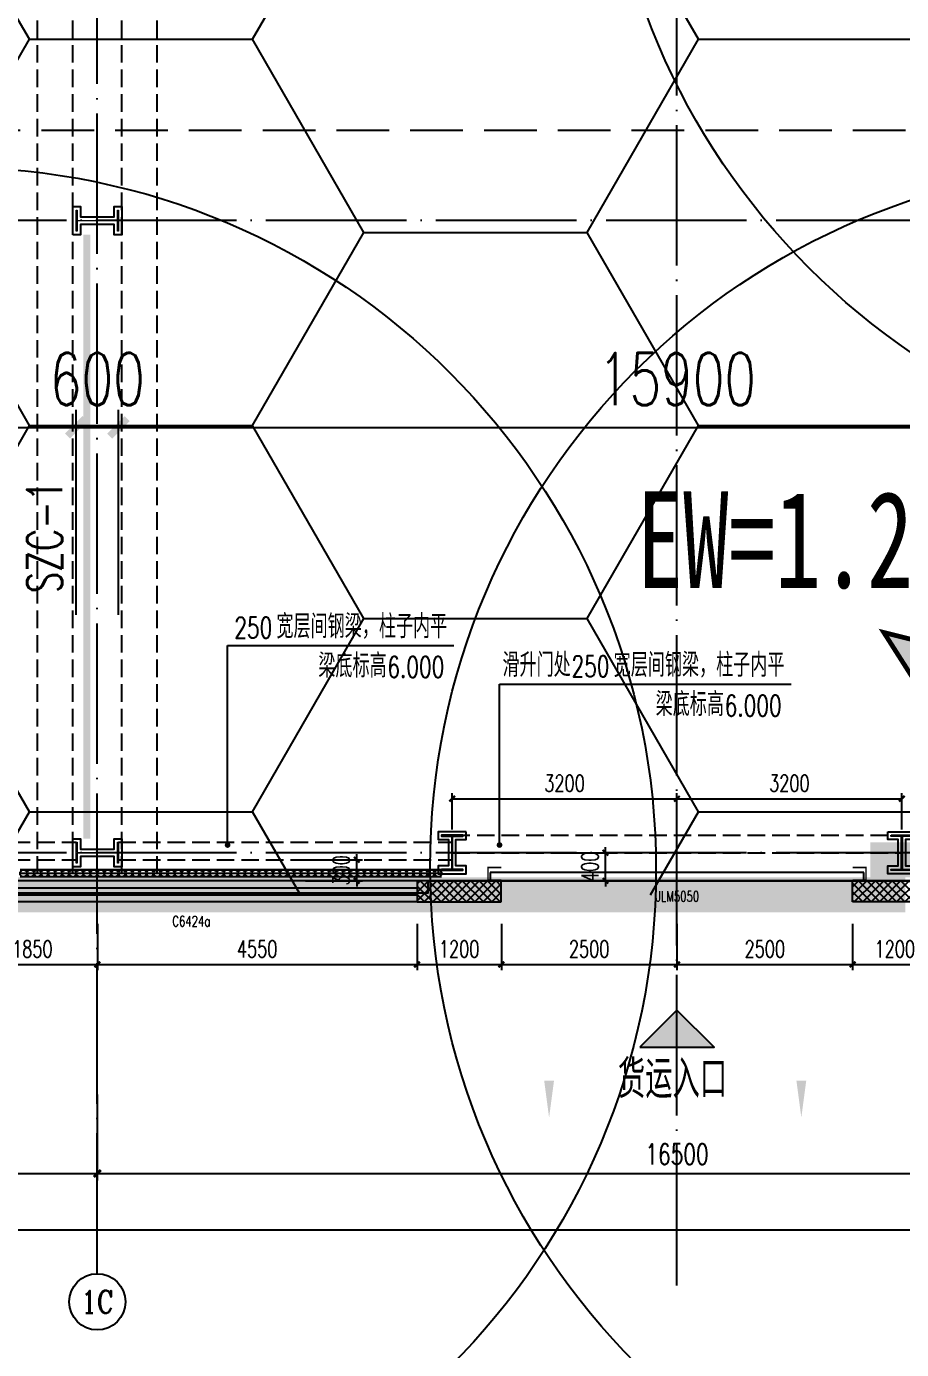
# Model space of a CAD drawing. Extents: x -821772 to -21949, y 506164 to 1049594.
# Drawn here: x -161963 to -149508, y 734747 to 753585 of the extents above; entities that cross this region are included whole.
import ezdxf
from ezdxf.enums import TextEntityAlignment as Align
from ezdxf.xclip import XClip

# ---------------------------------------------------------------- set-up
doc = ezdxf.new("R2010")
doc.units = 0
doc.header["$LTSCALE"] = 1000
doc.header["$MEASUREMENT"] = 0
doc.header["$XCLIPFRAME"] = 2
for name, pattern in [('10平面20250807_t3$0$10平面$0$DASH', [0.35, 0.25, -0.1]), ('10平面20250807_t3$0$CENTER', [2, 1.25, -0.25, 0.25, -0.25]), ('10平面20250807_t3$0$DASH', [0.35, 0.25, -0.1]), ('10平面20250807_t3$0$DOTE', [2.42, 2, -0.2, 0.02, -0.2]), ('DASH', [0.35, 0.25, -0.1])]:
    doc.linetypes.add(name, pattern=pattern)
doc.layers.get('Defpoints').update_dxf_attribs({"color": 210})
for name, color, linetype, lineweight in [('1-防火分区线', 201, 'DASH', 50), ('10平面20250807_t3$0$S-col', 8, 'Continuous', 0), ('10平面20250807_t3$0$THIN', 8, 'Continuous', 0), ('10平面20250807_t3$0$柱间支撑', 8, '10平面20250807_t3$0$CENTER', 0)]:
    doc.layers.add(name, color=color, linetype=linetype, lineweight=lineweight)
for name, color, linetype in [('10平面20250807_t3$0$10平面$0$WINDOW', 8, 'Continuous'), ('10平面20250807_t3$0$10平面$0$WINDOW_TEXT', 8, 'Continuous'), ('10平面20250807_t3$0$A-AXIS-D', 8, 'Continuous'), ('10平面20250807_t3$0$A-AXIS-DOTE', 8, '10平面20250807_t3$0$DOTE'), ('10平面20250807_t3$0$A-AXIS-DP', 8, 'Continuous'), ('10平面20250807_t3$0$A-AXIS-SYMB', 8, 'Continuous'), ('10平面20250807_t3$0$A-HATCH-2', 8, 'Continuous'), ('10平面20250807_t3$0$A-HRAIL', 8, 'Continuous'), ('10平面20250807_t3$0$A-LIN-V', 8, 'Continuous'), ('10平面20250807_t3$0$A-SFCE', 8, 'Continuous'), ('10平面20250807_t3$0$A-TEXT', 8, 'Continuous'), ('10平面20250807_t3$0$A-WINDOW', 8, 'Continuous'), ('10平面20250807_t3$0$AS-WALL', 8, 'Continuous'), ('10平面20250807_t3$0$AS-结构边线层', 8, 'Continuous'), ('10平面20250807_t3$0$DIM_SYMB', 8, 'Continuous'), ('10平面20250807_t3$0$FH-line', 8, 'Continuous'), ('10平面20250807_t3$0$FH-tri', 8, 'Continuous'), ('10平面20250807_t3$0$PUB_HATCH', 8, 'Continuous'), ('10平面20250807_t3$0$PUB_TEXT', 8, 'Continuous'), ('10平面20250807_t3$0$SB_ZF消火栓', 10, 'Continuous'), ('10平面20250807_t3$0$建-窗', 8, 'Continuous'), ('10平面20250807_t3$0$建-门窗编号', 8, 'Continuous'), ('PUB_HATCH', 8, 'Continuous'), ('SPACE', 7, 'Continuous'), ('指示', 1, 'Continuous')]:
    doc.layers.add(name, color=color, linetype=linetype)
doc.styles.add('10平面20250807_t3$0$10平面$0$_TCH_WINDOW', font='SIMPLEX', dxfattribs={"height": 3.5, "bigfont": 'GBCBIG'})
doc.styles.add('10平面20250807_t3$0$_TCH_AXIS', font='COMPLEX', dxfattribs={"bigfont": 'GBCBIG'})
doc.styles.add('10平面20250807_t3$0$_TCH_DIM', font='SIMPLEX', dxfattribs={"bigfont": 'GBCBIG'})
doc.styles.add('10平面20250807_t3$0$_TCH_DIM_T3', font='SIMPLEX', dxfattribs={"width": 0.705882, "bigfont": 'GBCBIG'})
doc.styles.add('10平面20250807_t3$0$A-STANDARD', font='SIMPLEX', dxfattribs={"bigfont": 'GBCBIG'})
doc.styles.add('10平面20250807_t3$0$A-WIN-LABEL', font='SIMPLEX', dxfattribs={"bigfont": 'GBCBIG'})
doc.styles.add('10平面20250807_t3$0$TSSD_Rein', font='tj-romans1.shx', dxfattribs={"width": 0.7, "bigfont": 'tj-hztxt.shx'})
doc.styles.add('黑体', font='simhei.ttf', dxfattribs={"width": 0.7})
doc.dimstyles.new('10平面20250807_t3$0$_TCH_ARCH&&100', dxfattribs={"dimtxt": 297.5, "dimasz": 100, "dimexe": 100, "dimexo": 100, "dimgap": 126.25, "dimtad": 1, "dimdec": 0, "dimzin": 0, "dimdsep": 46, "dimtxsty": '10平面20250807_t3$0$_TCH_DIM_T3', "dimblk": '10平面20250807_t3$0$_ArchTick', "dimcen": 0.09, "dimclrt": 7, "dimazin": 2, "dimtfac": 1, "dimtdec": 0, "dimtix": 1, "dimtmove": 2, "dimatfit": 3, "dimfxl": 0, "dimtolj": 1, "dimtzin": 0, "dimarcsym": 0})
doc.dimstyles.new('10平面20250807_t3$0$_TCH_ARCH&&250', dxfattribs={"dimtxt": 743.75, "dimasz": 250, "dimexe": 250, "dimexo": 250, "dimgap": 315.625, "dimtad": 1, "dimdec": 0, "dimzin": 0, "dimdsep": 46, "dimtxsty": '10平面20250807_t3$0$_TCH_DIM_T3', "dimblk": '10平面20250807_t3$0$_ArchTick', "dimcen": 0.09, "dimclrt": 7, "dimazin": 2, "dimtfac": 1, "dimtdec": 0, "dimtix": 1, "dimtmove": 2, "dimatfit": 3, "dimfxl": 0, "dimtolj": 1, "dimtzin": 0, "dimarcsym": 0})
doc.dimstyles.new('10平面20250807_t3$0$_TCH_ARCH&&80', dxfattribs={"dimtxt": 238, "dimasz": 80, "dimexe": 80, "dimexo": 80, "dimgap": 101, "dimtad": 1, "dimdec": 0, "dimzin": 0, "dimdsep": 46, "dimtxsty": '10平面20250807_t3$0$_TCH_DIM_T3', "dimblk": '10平面20250807_t3$0$_ArchTick', "dimcen": 0.09, "dimclrt": 7, "dimazin": 2, "dimtfac": 1, "dimtdec": 0, "dimtix": 1, "dimtmove": 2, "dimatfit": 3, "dimfxl": 0, "dimtolj": 1, "dimtzin": 0, "dimarcsym": 0})
pattern_1 = [(45, (60, 0), (-60.000061, 60.000061), []), (135, (60, 0), (-60.000061, -60.000061), [])]

# ---------------------------------------------------------------- blocks, each defined once
blk = doc.blocks.new('指示')
at = {"layer": '指示'}
blk.add_hatch(color=8, dxfattribs=at).paths.add_polyline_path([(-248568, -61667), (-245540, -56919), (-242513, -61667), (-245540, -60909)])
at = {"layer": '指示', "color": 240, "const_width": 200}
blk.add_lwpolyline([(-248568, -61667), (-245540, -56919), (-242513, -61667), (-245540, -60909)], close=True, dxfattribs=at)
blk = doc.blocks.new('10平面20250807_t3$0$_ArchTick')
at = {"color": 0, "linetype": 'ByBlock', "const_width": 0.4}
blk.add_lwpolyline([(-0.5, -0.5), (0.5, 0.5)], dxfattribs=at)
blk = doc.blocks.new('*D10018')
at = {"layer": '10平面20250807_t3$0$A-AXIS-D', "color": 0, "lineweight": -2}
for p, q in [((43282, -66440), (43282, -67667)), ((59782, -66440), (59782, -67667)), ((43282, -67567), (59782, -67567))]:
    blk.add_line(p, q, dxfattribs=at)
at = {"layer": 'Defpoints', "color": 0}
for p in [(43282, -66340), (59782, -66340), (59782, -67567)]:
    blk.add_point(p, dxfattribs=at)
at = {"layer": '10平面20250807_t3$0$A-AXIS-D', "color": 0, "lineweight": -2, "xscale": 100, "yscale": 100, "zscale": 100, "rotation": 180}
blk.add_blockref('10平面20250807_t3$0$_ArchTick', (43282, -67567), dxfattribs=at)
at = {"layer": '10平面20250807_t3$0$A-AXIS-D', "color": 0, "lineweight": -2, "xscale": 100, "yscale": 100, "zscale": 100}
blk.add_blockref('10平面20250807_t3$0$_ArchTick', (59782, -67567), dxfattribs=at)
at = {"layer": '10平面20250807_t3$0$A-AXIS-D', "color": 7, "insert": (51532, -67292), "char_height": 297.5, "attachment_point": 5, "style": '10平面20250807_t3$0$_TCH_DIM_T3'}
blk.add_mtext('\\A1;16500', dxfattribs=at)
blk = doc.blocks.new('*D10019')
at = {"layer": '10平面20250807_t3$0$A-AXIS-D', "color": 0, "lineweight": -2}
for p, q in [((59782, -66440), (59782, -67667)), ((76282, -66440), (76282, -67667)), ((59782, -67567), (76282, -67567))]:
    blk.add_line(p, q, dxfattribs=at)
at = {"layer": 'Defpoints', "color": 0}
for p in [(59782, -66340), (76282, -66340), (76282, -67567)]:
    blk.add_point(p, dxfattribs=at)
at = {"layer": '10平面20250807_t3$0$A-AXIS-D', "color": 0, "lineweight": -2, "xscale": 100, "yscale": 100, "zscale": 100, "rotation": 180}
blk.add_blockref('10平面20250807_t3$0$_ArchTick', (59782, -67567), dxfattribs=at)
at = {"layer": '10平面20250807_t3$0$A-AXIS-D', "color": 0, "lineweight": -2, "xscale": 100, "yscale": 100, "zscale": 100}
blk.add_blockref('10平面20250807_t3$0$_ArchTick', (76282, -67567), dxfattribs=at)
at = {"layer": '10平面20250807_t3$0$A-AXIS-D', "color": 7, "insert": (68032, -67292), "char_height": 297.5, "attachment_point": 5, "style": '10平面20250807_t3$0$_TCH_DIM_T3'}
blk.add_mtext('\\A1;16500', dxfattribs=at)
blk = doc.blocks.new('*D10024')
at = {"layer": '10平面20250807_t3$0$A-AXIS-D', "color": 0, "lineweight": -2}
for p, q in [((-33818, -66540), (-33818, -68467)), ((92682, -66540), (92682, -68467)), ((-33818, -68367), (92682, -68367))]:
    blk.add_line(p, q, dxfattribs=at)
at = {"layer": 'Defpoints', "color": 0}
for p in [(-33818, -66440), (92682, -66440), (92682, -68367)]:
    blk.add_point(p, dxfattribs=at)
at = {"layer": '10平面20250807_t3$0$A-AXIS-D', "color": 0, "lineweight": -2, "xscale": 100, "yscale": 100, "zscale": 100, "rotation": 180}
blk.add_blockref('10平面20250807_t3$0$_ArchTick', (-33818, -68367), dxfattribs=at)
at = {"layer": '10平面20250807_t3$0$A-AXIS-D', "color": 0, "lineweight": -2, "xscale": 100, "yscale": 100, "zscale": 100}
blk.add_blockref('10平面20250807_t3$0$_ArchTick', (92682, -68367), dxfattribs=at)
at = {"layer": '10平面20250807_t3$0$A-AXIS-D', "color": 7, "insert": (29432, -68092), "char_height": 297.5, "attachment_point": 5, "style": '10平面20250807_t3$0$_TCH_DIM_T3'}
blk.add_mtext('\\A1;126500', dxfattribs=at)
blk = doc.blocks.new('*D10141')
at = {"layer": '10平面20250807_t3$0$A-AXIS-DP', "color": 0, "lineweight": -2}
for p, q in [((68032, -62670), (68032, -62150)), ((71232, -62670), (71232, -62150)), ((68032, -62230), (71232, -62230))]:
    blk.add_line(p, q, dxfattribs=at)
at = {"layer": 'Defpoints', "color": 0}
for p in [(71232, -62230), (68032, -62750), (71232, -62750)]:
    blk.add_point(p, dxfattribs=at)
at = {"layer": '10平面20250807_t3$0$A-AXIS-DP', "color": 0, "lineweight": -2, "xscale": 80, "yscale": 80, "zscale": 80, "rotation": 180}
blk.add_blockref('10平面20250807_t3$0$_ArchTick', (68032, -62230), dxfattribs=at)
at = {"layer": '10平面20250807_t3$0$A-AXIS-DP', "color": 0, "lineweight": -2, "xscale": 80, "yscale": 80, "zscale": 80}
blk.add_blockref('10平面20250807_t3$0$_ArchTick', (71232, -62230), dxfattribs=at)
at = {"layer": '10平面20250807_t3$0$A-AXIS-DP', "color": 7, "insert": (69632, -62010), "char_height": 238, "attachment_point": 5, "style": '10平面20250807_t3$0$_TCH_DIM_T3'}
blk.add_mtext('\\A1;3200', dxfattribs=at)
blk = doc.blocks.new('*D10142')
at = {"layer": '10平面20250807_t3$0$A-AXIS-DP', "color": 0, "lineweight": -2}
for p, q in [((64832, -62670), (64832, -62150)), ((68032, -62670), (68032, -62150)), ((64832, -62230), (68032, -62230))]:
    blk.add_line(p, q, dxfattribs=at)
at = {"layer": 'Defpoints', "color": 0}
for p in [(68032, -62230), (64832, -62750), (68032, -62750)]:
    blk.add_point(p, dxfattribs=at)
at = {"layer": '10平面20250807_t3$0$A-AXIS-DP', "color": 0, "lineweight": -2, "xscale": 80, "yscale": 80, "zscale": 80, "rotation": 180}
blk.add_blockref('10平面20250807_t3$0$_ArchTick', (64832, -62230), dxfattribs=at)
at = {"layer": '10平面20250807_t3$0$A-AXIS-DP', "color": 0, "lineweight": -2, "xscale": 80, "yscale": 80, "zscale": 80}
blk.add_blockref('10平面20250807_t3$0$_ArchTick', (68032, -62230), dxfattribs=at)
at = {"layer": '10平面20250807_t3$0$A-AXIS-DP', "color": 7, "insert": (66432, -62010), "char_height": 238, "attachment_point": 5, "style": '10平面20250807_t3$0$_TCH_DIM_T3'}
blk.add_mtext('\\A1;3200', dxfattribs=at)
blk = doc.blocks.new('10平面20250807_t3$0$JYC-1')
at = {"layer": '10平面20250807_t3$0$FH-tri'}
h = blk.add_hatch(color=2, dxfattribs=at)
h.dxf.hatch_style = 1
h.paths.add_polyline_path([(-228811, 224379), (-227561, 225629), (-228811, 225629)])
at = {"layer": '10平面20250807_t3$0$FH-tri', "color": 2}
blk.add_lwpolyline([(-228811, 224379), (-227561, 225629), (-227561, 225629), (-228811, 225629)], close=True, dxfattribs=at)
at = {"layer": '10平面20250807_t3$0$A-TEXT', "style": '10平面20250807_t3$0$A-STANDARD'}
blk.add_text('货运入口', height=900.2, rotation=45, dxfattribs=at).set_placement((-228326, 223161))
blk = doc.blocks.new('10平面20250807_t3$0$10平面$0$$DorLib2D$00000126')
at = {"color": 0, "linetype": 'Continuous'}
for p, q in [((-0.532, 0.5), (-0.532, 0.9)), ((0.532, 0.9), (0.532, 0.5))]:
    blk.add_line(p, q, dxfattribs=at)
at = {"color": 0, "linetype": '10平面20250807_t3$0$10平面$0$DASH'}
for p, q in [((-0.532, 0.9), (0.532, 0.9)), ((-0.532, 0.5), (0.532, 0.5))]:
    blk.add_line(p, q, dxfattribs=at)
blk = doc.blocks.new('10平面20250807_t3$0$DOOR2DLIB$SYSLIB$00000123')
at = {"color": 0}
for p, q in [((0.475, -0.001), (0.475, 0.752)), ((0.475, 0.752), (0.5, 0.752)), ((0.5, -0.001), (0.5, 0.752)), ((-0.5, 0), (-0.5, 0.252)), ((-0.475, 0.252), (-0.5, 0.252)), ((-0.475, 0), (-0.475, 0.252)), ((-0.475, 0), (-0.5, 0)), ((0.475, -0.001), (0.5, -0.001))]:
    blk.add_line(p, q, dxfattribs=at)
for centre, radius, start, end in [((0.505, -0.002), 0.755, 92.2493, 179.7238), ((-0.501, 0.003), 0.251, 359.7899, 84.0974)]:
    blk.add_arc(centre, radius, start, end, dxfattribs=at)
blk = doc.blocks.new('10平面20250807_t3$0$G$C325EBD4F')
at = {"layer": '10平面20250807_t3$0$PUB_HATCH'}
h = blk.add_hatch(dxfattribs=at)
h.set_pattern_fill('多孔材料', color=256, scale=30, style=0)
h.set_pattern_definition(pattern_1)
h.paths.add_polyline_path([(3700, -50), (3700, 250), (3400, 250)])
h = blk.add_hatch(dxfattribs=at)
h.set_pattern_fill('多孔材料', color=256, scale=30, style=0)
h.set_pattern_definition(pattern_1)
h.paths.add_polyline_path([(3700, -50), (3400, 250), (3400, -300), (3700, -600)])
h = blk.add_hatch(dxfattribs=at)
h.set_pattern_fill('多孔材料', color=256, scale=30, style=0)
h.set_pattern_definition(pattern_1)
h.paths.add_polyline_path([(5500, 250), (5200, 250), (5200, -50)])
h = blk.add_hatch(dxfattribs=at)
h.set_pattern_fill('多孔材料', color=256, scale=30, style=0)
h.set_pattern_definition(pattern_1)
h.paths.add_polyline_path([(5500, 250), (5200, -50), (5200, -600), (5500, -300)])
h = blk.add_hatch(dxfattribs=at)
h.set_pattern_fill('多孔材料', color=256, scale=30, style=0)
h.set_pattern_definition(pattern_1)
h.paths.add_polyline_path([(3700, -600), (3400, -300), (2500, -300), (2500, -600)])
h = blk.add_hatch(dxfattribs=at)
h.set_pattern_fill('多孔材料', color=256, scale=30, style=0)
h.set_pattern_definition(pattern_1)
h.paths.add_polyline_path([(6400, -300), (5500, -300), (5200, -600), (6400, -600)])
at = {"layer": '10平面20250807_t3$0$10平面$0$WINDOW'}
blk.add_line((5200, -50), (3700, -50), dxfattribs=at)
at = {"layer": '10平面20250807_t3$0$AS-WALL'}
for p, q in [((3700, 250), (3400, 250)), ((3400, 250), (3400, -300)), ((3700, -50), (3700, 250)), ((5500, 250), (5200, 250)), ((5200, 250), (5200, -50)), ((5500, 250), (5500, -300)), ((3700, -50), (3700, -600)), ((5200, -50), (5200, -600)), ((3400, -300), (2500, -300)), ((2500, -600), (2500, -300)), ((6400, -300), (5500, -300)), ((6400, -600), (6400, -300)), ((3700, -600), (2500, -600)), ((6400, -600), (5200, -600))]:
    blk.add_line(p, q, dxfattribs=at)
at = {"layer": '10平面20250807_t3$0$10平面$0$WINDOW'}
ref = blk.add_blockref('10平面20250807_t3$0$DOOR2DLIB$SYSLIB$00000123', (4450, 100), dxfattribs=dict(at, xscale=-1500, yscale=1500, zscale=300, rotation=180.0000000000445))
ref.add_attrib('A', 'MLC1584', (4117, 313), dxfattribs={"layer": '10平面20250807_t3$0$10平面$0$WINDOW_TEXT', "ltscale": 500, "height": 148.8, "style": '10平面20250807_t3$0$10平面$0$_TCH_WINDOW', "width": 0.705882})
ref = blk.add_blockref('10平面20250807_t3$0$10平面$0$$DorLib2D$00000126', (0, -450), dxfattribs=dict(at, xscale=5000, yscale=-300, zscale=300, rotation=180.0000000000008))
ref.add_attrib('A', 'JLM5050', (-301, -594), dxfattribs={"layer": '10平面20250807_t3$0$10平面$0$WINDOW_TEXT', "ltscale": 500, "height": 148.8, "style": '10平面20250807_t3$0$10平面$0$_TCH_WINDOW', "width": 0.705882})
blk = doc.blocks.new('10平面20250807_t3$0$43243')
at = {"layer": '10平面20250807_t3$0$AS-结构边线层'}
blk.add_lwpolyline([(-162964, 741250), (-156244, 741250), (-156244, 741420), (-149304, 741420), (-149304, 741670), (-147204, 741670), (-147204, 741420), (-144054, 741420), (-144054, 832220)], dxfattribs=at)
blk = doc.blocks.new('10平面20250807_t3$0$_FZH')
at = {"layer": '10平面20250807_t3$0$A-HATCH-2'}
blk.add_lwpolyline([(-0.437, -0.25), (-0.437, 0.25), (-0.297, 0.25), (-0.297, 0.067), (0.298, 0.067), (0.298, 0.25), (0.438, 0.25), (0.438, -0.25), (0.298, -0.25), (0.298, -0.068), (-0.297, -0.068), (-0.297, -0.25)], close=True, dxfattribs=at)
at = {"layer": '10平面20250807_t3$0$S-col'}
blk.add_lwpolyline([(-0.375, -0.188), (-0.375, 0.187), (-0.36, 0.187), (-0.36, 0.005), (0.36, 0.005), (0.36, 0.187), (0.375, 0.187), (0.375, -0.188), (0.36, -0.188), (0.36, -0.005), (-0.36, -0.005), (-0.36, -0.188)], close=True, dxfattribs=at)
blk = doc.blocks.new('10平面20250807_t3$0$342343243')
at = {"layer": '10平面20250807_t3$0$A-AXIS-DP', "color": 5}
blk.add_lwpolyline([(-155704, 832070), (-155404, 832070), (-155404, 832058), (-155550, 832058), (-155550, 831582), (-155404, 831582), (-155404, 831570), (-155704, 831570), (-155704, 831582), (-155558, 831582), (-155558, 832058), (-155704, 832058), (-155704, 832070)], close=True, dxfattribs=at)
at = {"layer": '10平面20250807_t3$0$A-HATCH-2'}
blk.add_lwpolyline([(-155754, 832120), (-155354, 832120), (-155354, 832008), (-155500, 832008), (-155500, 831632), (-155354, 831632), (-155354, 831520), (-155754, 831520), (-155754, 831632), (-155608, 831632), (-155608, 832008), (-155754, 832008)], close=True, dxfattribs=at)
blk = doc.blocks.new('10平面20250807_t3$0$w4234324')
at = {"xscale": 800.0000000000005, "yscale": 800.0000000000005, "zscale": 800.0000000000005}
for p in [(-160954, 750820), (-160954, 741820), (-160954, 741820)]:
    blk.add_blockref('10平面20250807_t3$0$_FZH', p, dxfattribs=at)
at = {"layer": '10平面20250807_t3$0$A-AXIS-DP', "xscale": -1}
blk.add_blockref('10平面20250807_t3$0$342343243', (-311458, -90000), dxfattribs=at)
at = {"layer": '10平面20250807_t3$0$A-AXIS-DP'}
blk.add_blockref('10平面20250807_t3$0$342343243', (6050, -90000), dxfattribs=at)
blk = doc.blocks.new('*D10435')
at = {"layer": '10平面20250807_t3$0$A-WINDOW', "color": 0, "lineweight": -2}
for p, q in [((-160654, 745210), (-160654, 748127)), ((-144754, 745210), (-144754, 748127)), ((-160654, 747877), (-144754, 747877))]:
    blk.add_line(p, q, dxfattribs=at)
at = {"layer": 'Defpoints', "color": 0}
for p in [(-144754, 747877), (-160654, 744960), (-144754, 744960)]:
    blk.add_point(p, dxfattribs=at)
at = {"layer": '10平面20250807_t3$0$A-WINDOW', "color": 0, "lineweight": -2, "xscale": 250, "yscale": 250, "zscale": 250, "rotation": 180}
blk.add_blockref('10平面20250807_t3$0$_ArchTick', (-160654, 747877), dxfattribs=at)
at = {"layer": '10平面20250807_t3$0$A-WINDOW', "color": 0, "lineweight": -2, "xscale": 250, "yscale": 250, "zscale": 250}
blk.add_blockref('10平面20250807_t3$0$_ArchTick', (-144754, 747877), dxfattribs=at)
at = {"layer": '10平面20250807_t3$0$A-WINDOW', "color": 7, "insert": (-152704, 748564), "char_height": 743.8, "attachment_point": 5, "style": '10平面20250807_t3$0$_TCH_DIM_T3'}
blk.add_mtext('\\A1;15900', dxfattribs=at)
blk = doc.blocks.new('*D10436')
at = {"layer": '10平面20250807_t3$0$A-WINDOW', "color": 0, "lineweight": -2}
for p, q in [((-161254, 745210), (-161254, 748127)), ((-160654, 745210), (-160654, 748127)), ((-161254, 747877), (-161504, 747877)), ((-161254, 747877), (-160654, 747877)), ((-160654, 747877), (-160404, 747877))]:
    blk.add_line(p, q, dxfattribs=at)
at = {"layer": 'Defpoints', "color": 0}
for p in [(-160654, 747877), (-161254, 744960), (-160654, 744960)]:
    blk.add_point(p, dxfattribs=at)
at = {"layer": '10平面20250807_t3$0$A-WINDOW', "color": 0, "lineweight": -2, "xscale": 250, "yscale": 250, "zscale": 250}
blk.add_blockref('10平面20250807_t3$0$_ArchTick', (-161254, 747877), dxfattribs=at)
at = {"layer": '10平面20250807_t3$0$A-WINDOW', "color": 0, "lineweight": -2, "xscale": 250, "yscale": 250, "zscale": 250, "rotation": 180}
blk.add_blockref('10平面20250807_t3$0$_ArchTick', (-160654, 747877), dxfattribs=at)
at = {"layer": '10平面20250807_t3$0$A-WINDOW', "color": 7, "insert": (-160954, 748564), "char_height": 743.8, "attachment_point": 5, "style": '10平面20250807_t3$0$_TCH_DIM_T3'}
blk.add_mtext('\\A1;600', dxfattribs=at)
blk = doc.blocks.new('*D10437')
at = {"layer": '10平面20250807_t3$0$A-WINDOW', "color": 0, "lineweight": -2}
for p, q in [((-177154, 745210), (-177154, 748127)), ((-161254, 745210), (-161254, 748127)), ((-177154, 747877), (-161254, 747877))]:
    blk.add_line(p, q, dxfattribs=at)
at = {"layer": 'Defpoints', "color": 0}
for p in [(-161254, 747877), (-177154, 744960), (-161254, 744960)]:
    blk.add_point(p, dxfattribs=at)
at = {"layer": '10平面20250807_t3$0$A-WINDOW', "color": 0, "lineweight": -2, "xscale": 250, "yscale": 250, "zscale": 250, "rotation": 180}
blk.add_blockref('10平面20250807_t3$0$_ArchTick', (-177154, 747877), dxfattribs=at)
at = {"layer": '10平面20250807_t3$0$A-WINDOW', "color": 0, "lineweight": -2, "xscale": 250, "yscale": 250, "zscale": 250}
blk.add_blockref('10平面20250807_t3$0$_ArchTick', (-161254, 747877), dxfattribs=at)
at = {"layer": '10平面20250807_t3$0$A-WINDOW', "color": 7, "insert": (-169204, 748564), "char_height": 743.8, "attachment_point": 5, "style": '10平面20250807_t3$0$_TCH_DIM_T3'}
blk.add_mtext('\\A1;15900', dxfattribs=at)
blk = doc.blocks.new('*D10450')
at = {"layer": '10平面20250807_t3$0$A-AXIS-DP', "color": 0, "lineweight": -2}
for p, q in [((-153722, 741820), (-153722, 741900)), ((-154450, 741820), (-153642, 741820)), ((-153722, 741420), (-153722, 741820)), ((-154450, 741420), (-153642, 741420)), ((-153722, 741420), (-153722, 741340))]:
    blk.add_line(p, q, dxfattribs=at)
at = {"layer": 'Defpoints', "color": 0}
for p in [(-154530, 741820), (-153722, 741820), (-154530, 741420)]:
    blk.add_point(p, dxfattribs=at)
at = {"layer": '10平面20250807_t3$0$A-AXIS-DP', "color": 0, "lineweight": -2, "xscale": 80, "yscale": 80, "zscale": 80}
for p, rotation in [((-153722, 741820), 270), ((-153722, 741420), 90)]:
    blk.add_blockref('10平面20250807_t3$0$_ArchTick', p, dxfattribs=dict(at, rotation=rotation))
at = {"layer": '10平面20250807_t3$0$A-AXIS-DP', "color": 7, "insert": (-153942, 741620), "char_height": 238, "attachment_point": 5, "rotation": 90, "style": '10平面20250807_t3$0$_TCH_DIM_T3'}
blk.add_mtext('\\A1;400', dxfattribs=at)
blk = doc.blocks.new('*D10455')
at = {"layer": '10平面20250807_t3$0$A-AXIS-DP', "color": 0, "lineweight": -2}
for p, q in [((-157990, 741720), (-157182, 741720)), ((-157262, 741720), (-157262, 741800)), ((-157262, 741420), (-157262, 741720)), ((-157990, 741420), (-157182, 741420)), ((-157262, 741420), (-157262, 741340))]:
    blk.add_line(p, q, dxfattribs=at)
at = {"layer": 'Defpoints', "color": 0}
for p in [(-158070, 741720), (-157262, 741720), (-158070, 741420)]:
    blk.add_point(p, dxfattribs=at)
at = {"layer": '10平面20250807_t3$0$A-AXIS-DP', "color": 0, "lineweight": -2, "xscale": 80, "yscale": 80, "zscale": 80}
for p, rotation in [((-157262, 741720), 270), ((-157262, 741420), 90)]:
    blk.add_blockref('10平面20250807_t3$0$_ArchTick', p, dxfattribs=dict(at, rotation=rotation))
at = {"layer": '10平面20250807_t3$0$A-AXIS-DP', "color": 7, "insert": (-157482, 741570), "char_height": 238, "attachment_point": 5, "rotation": 90, "style": '10平面20250807_t3$0$_TCH_DIM_T3'}
blk.add_mtext('\\A1;300', dxfattribs=at)
blk = doc.blocks.new('10平面20250807_t3$0$23124232432')
at = {"layer": '10平面20250807_t3$0$柱间支撑', "const_width": 100}
blk.add_lwpolyline([(-161104, 750620), (-161104, 742020)], dxfattribs=at)
at = {"layer": '10平面20250807_t3$0$THIN', "style": '10平面20250807_t3$0$TSSD_Rein', "width": 0.7}
blk.add_text('SZC-1', height=500, rotation=90, dxfattribs=at).set_placement((-161304, 746320), align=Align.BOTTOM_CENTER)
blk = doc.blocks.new('10平面20250807_t3$0$3333')
at = {"layer": '10平面20250807_t3$0$A-SFCE', "const_width": 20}
blk.add_lwpolyline([(-227064, 766320), (-227064, 766510), (-227244, 766510), (-227244, 766320)], dxfattribs=at)
blk = doc.blocks.new('10平面20250807_t3$0$99平面图例外参$0$$LinePat$圆环')
for points in [[(0, 150), (300, 150)], [(0, 0), (300, 0)], [(0, -150), (300, -150)]]:
    blk.add_lwpolyline(points)
at = {"color": 0}
blk.add_circle((150, 0), 150, dxfattribs=at)
blk = doc.blocks.new('10平面20250807_t3$0$34242343243')
at = {"layer": '10平面20250807_t3$0$A-HRAIL', "xscale": 0.3333333334243568, "yscale": 0.3333333334243568, "zscale": 0.3333333334243568, "rotation": 180}
for p in [(-161954, 741526), (-161854, 741526), (-161754, 741526), (-161654, 741526), (-161554, 741526), (-161454, 741526), (-161354, 741526), (-161254, 741526), (-161154, 741526), (-161054, 741526), (-160954, 741526), (-160854, 741526), (-160754, 741526), (-160654, 741526), (-160554, 741526), (-160454, 741526), (-160354, 741526), (-160254, 741526), (-160154, 741526), (-160054, 741526), (-159954, 741526), (-159854, 741526), (-159754, 741526), (-159654, 741526), (-159554, 741526), (-159454, 741526), (-159354, 741526), (-159254, 741526), (-159154, 741526), (-159054, 741526), (-158954, 741526), (-158854, 741526), (-158754, 741526), (-158654, 741526), (-158554, 741526), (-158454, 741526), (-158354, 741526), (-158254, 741526), (-158154, 741526), (-158054, 741526), (-157954, 741526), (-157854, 741526), (-157754, 741526), (-157654, 741526), (-157554, 741526), (-157454, 741526), (-157354, 741526), (-157254, 741526), (-157154, 741526), (-157054, 741526), (-156954, 741526), (-156854, 741526), (-156754, 741526), (-156654, 741526), (-156554, 741526), (-156454, 741526), (-156354, 741526), (-156254, 741526), (-156154, 741526), (-156054, 741526)]:
    blk.add_blockref('10平面20250807_t3$0$99平面图例外参$0$$LinePat$圆环', p, dxfattribs=at)
at = {"layer": '10平面20250807_t3$0$A-SFCE', "xscale": -1.000000000000023, "rotation": 90}
blk.add_blockref('10平面20250807_t3$0$3333', (611116, 514366), dxfattribs=at)
at = {"layer": '10平面20250807_t3$0$A-SFCE', "rotation": 270}
blk.add_blockref('10平面20250807_t3$0$3333', (-916524, 514366), dxfattribs=at)
blk = doc.blocks.new('10平面20250807_t3$0$A$C5D961328')
at = {"layer": '10平面20250807_t3$0$A-LIN-V', "ltscale": 500}
blk.add_circle((350, 40), 10001, dxfattribs=at)
blk = doc.blocks.new('10平面20250807_t3$0$234243242332')
at = {"layer": '10平面20250807_t3$0$SB_ZF消火栓', "rotation": 270}
blk.add_blockref('10平面20250807_t3$0$A$C5D961328', (-143794, 757568), dxfattribs=at)
at = {"layer": '10平面20250807_t3$0$SB_ZF消火栓'}
for p in [(-163354, 741538), (-146566, 741580)]:
    blk.add_blockref('10平面20250807_t3$0$A$C5D961328', p, dxfattribs=at)
blk = doc.blocks.new('*D12286')
at = {"layer": '10平面20250807_t3$0$A-AXIS-DP', "color": 0, "lineweight": -2}
for p, q in [((-162804, 740810), (-162804, 740150)), ((-160954, 740810), (-160954, 740150)), ((-162804, 740230), (-160954, 740230))]:
    blk.add_line(p, q, dxfattribs=at)
at = {"layer": 'Defpoints', "color": 0}
for p in [(-162804, 740890), (-160954, 740890), (-160954, 740230)]:
    blk.add_point(p, dxfattribs=at)
at = {"layer": '10平面20250807_t3$0$A-AXIS-DP', "color": 0, "lineweight": -2, "xscale": 80, "yscale": 80, "zscale": 80, "rotation": 180}
blk.add_blockref('10平面20250807_t3$0$_ArchTick', (-162804, 740230), dxfattribs=at)
at = {"layer": '10平面20250807_t3$0$A-AXIS-DP', "color": 0, "lineweight": -2, "xscale": 80, "yscale": 80, "zscale": 80}
blk.add_blockref('10平面20250807_t3$0$_ArchTick', (-160954, 740230), dxfattribs=at)
at = {"layer": '10平面20250807_t3$0$A-AXIS-DP', "color": 7, "insert": (-161879, 740450), "char_height": 238, "attachment_point": 5, "style": '10平面20250807_t3$0$_TCH_DIM_T3'}
blk.add_mtext('\\A1;1850', dxfattribs=at)
blk = doc.blocks.new('*D12287')
at = {"layer": '10平面20250807_t3$0$A-AXIS-DP', "color": 0, "lineweight": -2}
for p, q in [((-160954, 740810), (-160954, 740150)), ((-156404, 740810), (-156404, 740150)), ((-160954, 740230), (-156404, 740230))]:
    blk.add_line(p, q, dxfattribs=at)
at = {"layer": 'Defpoints', "color": 0}
for p in [(-160954, 740890), (-156404, 740890), (-156404, 740230)]:
    blk.add_point(p, dxfattribs=at)
at = {"layer": '10平面20250807_t3$0$A-AXIS-DP', "color": 0, "lineweight": -2, "xscale": 80, "yscale": 80, "zscale": 80, "rotation": 180}
blk.add_blockref('10平面20250807_t3$0$_ArchTick', (-160954, 740230), dxfattribs=at)
at = {"layer": '10平面20250807_t3$0$A-AXIS-DP', "color": 0, "lineweight": -2, "xscale": 80, "yscale": 80, "zscale": 80}
blk.add_blockref('10平面20250807_t3$0$_ArchTick', (-156404, 740230), dxfattribs=at)
at = {"layer": '10平面20250807_t3$0$A-AXIS-DP', "color": 7, "insert": (-158679, 740450), "char_height": 238, "attachment_point": 5, "style": '10平面20250807_t3$0$_TCH_DIM_T3'}
blk.add_mtext('\\A1;4550', dxfattribs=at)
blk = doc.blocks.new('*D12288')
at = {"layer": '10平面20250807_t3$0$A-AXIS-DP', "color": 0, "lineweight": -2}
for p, q in [((-156404, 740810), (-156404, 740150)), ((-155204, 740810), (-155204, 740150)), ((-156404, 740230), (-155204, 740230))]:
    blk.add_line(p, q, dxfattribs=at)
at = {"layer": 'Defpoints', "color": 0}
for p in [(-156404, 740890), (-155204, 740890), (-155204, 740230)]:
    blk.add_point(p, dxfattribs=at)
at = {"layer": '10平面20250807_t3$0$A-AXIS-DP', "color": 0, "lineweight": -2, "xscale": 80, "yscale": 80, "zscale": 80, "rotation": 180}
blk.add_blockref('10平面20250807_t3$0$_ArchTick', (-156404, 740230), dxfattribs=at)
at = {"layer": '10平面20250807_t3$0$A-AXIS-DP', "color": 0, "lineweight": -2, "xscale": 80, "yscale": 80, "zscale": 80}
blk.add_blockref('10平面20250807_t3$0$_ArchTick', (-155204, 740230), dxfattribs=at)
at = {"layer": '10平面20250807_t3$0$A-AXIS-DP', "color": 7, "insert": (-155804, 740450), "char_height": 238, "attachment_point": 5, "style": '10平面20250807_t3$0$_TCH_DIM_T3'}
blk.add_mtext('\\A1;1200', dxfattribs=at)
blk = doc.blocks.new('*D12289')
at = {"layer": '10平面20250807_t3$0$A-AXIS-DP', "color": 0, "lineweight": -2}
for p, q in [((-155204, 740810), (-155204, 740150)), ((-152704, 740810), (-152704, 740150)), ((-155204, 740230), (-152704, 740230))]:
    blk.add_line(p, q, dxfattribs=at)
at = {"layer": 'Defpoints', "color": 0}
for p in [(-155204, 740890), (-152704, 740890), (-152704, 740230)]:
    blk.add_point(p, dxfattribs=at)
at = {"layer": '10平面20250807_t3$0$A-AXIS-DP', "color": 0, "lineweight": -2, "xscale": 80, "yscale": 80, "zscale": 80, "rotation": 180}
blk.add_blockref('10平面20250807_t3$0$_ArchTick', (-155204, 740230), dxfattribs=at)
at = {"layer": '10平面20250807_t3$0$A-AXIS-DP', "color": 0, "lineweight": -2, "xscale": 80, "yscale": 80, "zscale": 80}
blk.add_blockref('10平面20250807_t3$0$_ArchTick', (-152704, 740230), dxfattribs=at)
at = {"layer": '10平面20250807_t3$0$A-AXIS-DP', "color": 7, "insert": (-153954, 740450), "char_height": 238, "attachment_point": 5, "style": '10平面20250807_t3$0$_TCH_DIM_T3'}
blk.add_mtext('\\A1;2500', dxfattribs=at)
blk = doc.blocks.new('*D12290')
at = {"layer": '10平面20250807_t3$0$A-AXIS-DP', "color": 0, "lineweight": -2}
for p, q in [((-152704, 740810), (-152704, 740150)), ((-150204, 740810), (-150204, 740150)), ((-152704, 740230), (-150204, 740230))]:
    blk.add_line(p, q, dxfattribs=at)
at = {"layer": 'Defpoints', "color": 0}
for p in [(-152704, 740890), (-150204, 740890), (-150204, 740230)]:
    blk.add_point(p, dxfattribs=at)
at = {"layer": '10平面20250807_t3$0$A-AXIS-DP', "color": 0, "lineweight": -2, "xscale": 80, "yscale": 80, "zscale": 80, "rotation": 180}
blk.add_blockref('10平面20250807_t3$0$_ArchTick', (-152704, 740230), dxfattribs=at)
at = {"layer": '10平面20250807_t3$0$A-AXIS-DP', "color": 0, "lineweight": -2, "xscale": 80, "yscale": 80, "zscale": 80}
blk.add_blockref('10平面20250807_t3$0$_ArchTick', (-150204, 740230), dxfattribs=at)
at = {"layer": '10平面20250807_t3$0$A-AXIS-DP', "color": 7, "insert": (-151454, 740450), "char_height": 238, "attachment_point": 5, "style": '10平面20250807_t3$0$_TCH_DIM_T3'}
blk.add_mtext('\\A1;2500', dxfattribs=at)
blk = doc.blocks.new('*D12291')
at = {"layer": '10平面20250807_t3$0$A-AXIS-DP', "color": 0, "lineweight": -2}
for p, q in [((-150204, 740810), (-150204, 740150)), ((-149004, 740810), (-149004, 740150)), ((-150204, 740230), (-149004, 740230))]:
    blk.add_line(p, q, dxfattribs=at)
at = {"layer": 'Defpoints', "color": 0}
for p in [(-150204, 740890), (-149004, 740890), (-149004, 740230)]:
    blk.add_point(p, dxfattribs=at)
at = {"layer": '10平面20250807_t3$0$A-AXIS-DP', "color": 0, "lineweight": -2, "xscale": 80, "yscale": 80, "zscale": 80, "rotation": 180}
blk.add_blockref('10平面20250807_t3$0$_ArchTick', (-150204, 740230), dxfattribs=at)
at = {"layer": '10平面20250807_t3$0$A-AXIS-DP', "color": 0, "lineweight": -2, "xscale": 80, "yscale": 80, "zscale": 80}
blk.add_blockref('10平面20250807_t3$0$_ArchTick', (-149004, 740230), dxfattribs=at)
at = {"layer": '10平面20250807_t3$0$A-AXIS-DP', "color": 7, "insert": (-149604, 740450), "char_height": 238, "attachment_point": 5, "style": '10平面20250807_t3$0$_TCH_DIM_T3'}
blk.add_mtext('\\A1;1200', dxfattribs=at)
blk = doc.blocks.new('10平面20250807_t3$0$WINDOW2DLIB$DYNSTYLE$00000005')
at = {"color": 0}
for points in [[(-0.5, 0.5), (-0.5, -0.5)], [(-0.5, 0.5), (0.5, 0.5)], [(0.5, -0.5), (0.5, 0.5)], [(0.5, 0.1667), (-0.5, 0.1667)], [(0.5, -0.1667), (-0.5, -0.1667)], [(-0.5, -0.5), (0.5, -0.5)]]:
    blk.add_lwpolyline(points, dxfattribs=at)
blk = doc.blocks.new('10平面20250807_t3$0$dote')
at = {"layer": '10平面20250807_t3$0$A-AXIS-D'}
blk.add_circle((59782.2, -69393.9), 400, dxfattribs=at)
at = {"layer": '10平面20250807_t3$0$A-AXIS-DOTE'}
for p, q in [((59782.2, -68993.9), (59782.2, 36662.3)), ((68032.2, -69160), (68032.2, 36662.3)), ((76282.2, -54000), (-41310, -54000)), ((76282.2, -63000), (-41310, -63000))]:
    blk.add_line(p, q, dxfattribs=at)
at = {"layer": '10平面20250807_t3$0$DIM_SYMB', "linetype": '10平面20250807_t3$0$DASH', "ltscale": 3}
blk.add_lwpolyline([(-42863.6, -52710.9), (162136.4, -52710.9)], dxfattribs=at)
at = {"layer": '10平面20250807_t3$0$PUB_TEXT', "style": '10平面20250807_t3$0$_TCH_AXIS'}
blk.add_text('1C', height=321.14, dxfattribs=at).set_placement((59552.8, -69554.4), (60011.6, -69554.4), align=Align.FIT)
at = {"layer": '10平面20250807_t3$0$A-AXIS-D'}
for base, p1, p2, picture, middle in [((92682.2, -68366.7), (-33817.8, -66440), (92682.2, -66440), '*D10024', (29432.2, -68091.7)), ((59782.2, -67566.7), (43282.2, -66340), (59782.2, -66340), '*D10018', (51532.2, -67291.7)), ((76282.2, -67566.7), (59782.2, -66340), (76282.2, -66340), '*D10019', (68032.2, -67291.7))]:
    dim = blk.add_linear_dim(base=base, p1=p1, p2=p2, angle=0, dimstyle='10平面20250807_t3$0$_TCH_ARCH&&100', override={"dimgap": 0}, dxfattribs=at)
    dim.commit()
    dim.dimension.update_dxf_attribs({"geometry": picture, "text_midpoint": middle, "dimtype": 129})
at = {"layer": '10平面20250807_t3$0$A-AXIS-DP'}
for p1, p2, picture, middle in [((64832.2, -62750), (68032.2, -62750), '*D10142', (66432.2, -62010)), ((68032.2, -62750), (71232.2, -62750), '*D10141', (69632.2, -62010))]:
    dim = blk.add_aligned_dim(p1=p1, p2=p2, distance=520, dimstyle='10平面20250807_t3$0$_TCH_ARCH&&80', dxfattribs=at)
    dim.commit()
    dim.dimension.update_dxf_attribs({"geometry": picture, "text_midpoint": middle})
blk = doc.blocks.new('10平面20250807_t3$0$3243243')
at = {"layer": '10平面20250807_t3$0$A-AXIS-SYMB'}
for p, q in [((-159100, 741930), (-159100, 744770)), ((-159100, 744770), (-155880, 744770)), ((-155230, 741930), (-155230, 744220)), ((-155230, 744220), (-151080, 744220))]:
    blk.add_line(p, q, dxfattribs=at)
at = {"layer": '10平面20250807_t3$0$A-AXIS-SYMB', "const_width": 40}
for points in [[(-159100, 741910, 1), (-159100, 741950, 1)], [(-155230, 741910, 1), (-155230, 741950, 1)]]:
    blk.add_lwpolyline(points, format="xyb", close=True, dxfattribs=at)
at = {"layer": '10平面20250807_t3$0$A-HATCH-2', "linetype": '10平面20250807_t3$0$DASH'}
for p, q in [((-161804.2, 741520), (-161804.2, 832220)), ((-161304.2, 741520), (-161304.2, 832220)), ((-160604.2, 741520), (-160604.2, 832220)), ((-160104.2, 741520), (-160104.2, 832220))]:
    blk.add_line(p, q, dxfattribs=at)
at = {"layer": '10平面20250807_t3$0$A-SFCE', "color": 3, "linetype": '10平面20250807_t3$0$DASH'}
for p, q in [((-155900.2, 742070), (-149508.2, 742070)), ((-155900.2, 741820), (-149508.2, 741820))]:
    blk.add_line(p, q, dxfattribs=at)
at = {"layer": '10平面20250807_t3$0$A-SFCE', "color": 2, "linetype": '10平面20250807_t3$0$DASH'}
for p, q in [((-166008.2, 741970), (-161254.2, 741970)), ((-166008.2, 741720), (-161254.2, 741720))]:
    blk.add_line(p, q, dxfattribs=at)
at = {"layer": '10平面20250807_t3$0$A-SFCE', "linetype": '10平面20250807_t3$0$DASH'}
for p, q in [((-160654.2, 741970), (-155900.2, 741970)), ((-160654.2, 741720), (-155900.2, 741720))]:
    blk.add_line(p, q, dxfattribs=at)
at = {"layer": '10平面20250807_t3$0$PUB_TEXT', "style": '10平面20250807_t3$0$_TCH_DIM'}
for s, p in [('宽层间钢梁，柱子内平', (-158405.2, 744875)), ('梁底标高', (-157808, 744315)), ('滑升门处', (-155188.2, 744325)), ('宽层间钢梁，柱子内平', (-153605.2, 744325)), ('梁底标高', (-153008, 743765))]:
    blk.add_text(s, height=337.59, dxfattribs=at).set_placement(p)
at = {"layer": '10平面20250807_t3$0$PUB_TEXT', "style": '10平面20250807_t3$0$_TCH_DIM', "width": 0.705882}
for s, p in [('250', (-159005.2, 744875)), ('6.000', (-156825, 744315)), ('250', (-154205.2, 744325)), ('6.000', (-152025, 743765))]:
    blk.add_text(s, height=297.5, dxfattribs=at).set_placement(p)
at = {"layer": '10平面20250807_t3$0$A-AXIS-DP', "color": 1}
for p1, p2, picture, middle in [((-154530, 741420), (-154530, 741820), '*D10450', (-153942, 741620)), ((-158070, 741420), (-158070, 741720), '*D10455', (-157482, 741570))]:
    dim = blk.add_aligned_dim(p1=p1, p2=p2, distance=-808, dimstyle='10平面20250807_t3$0$_TCH_ARCH&&80', dxfattribs=at)
    dim.commit()
    dim.dimension.update_dxf_attribs({"geometry": picture, "text_midpoint": middle})
at = {"layer": '10平面20250807_t3$0$A-WINDOW'}
for p1, p2, picture, middle in [((-177154.2, 744960), (-161254.2, 744960), '*D10437', (-169204.2, 748564.2)), ((-161254.2, 744960), (-160654.2, 744960), '*D10436', (-160954.2, 748564.2)), ((-160654.2, 744960), (-144754.2, 744960), '*D10435', (-152704.2, 748564.2))]:
    dim = blk.add_aligned_dim(p1=p1, p2=p2, distance=2916.7, dimstyle='10平面20250807_t3$0$_TCH_ARCH&&250', dxfattribs=at)
    dim.commit()
    dim.dimension.update_dxf_attribs({"geometry": picture, "text_midpoint": middle})
blk = doc.blocks.new('10平面20250807_t3')
at = {"layer": '10平面20250807_t3$0$PUB_HATCH'}
h = blk.add_hatch(dxfattribs=at)
h.set_pattern_fill('多孔材料', color=256, scale=30, style=0)
h.set_pattern_definition(pattern_1)
h.paths.add_polyline_path([(-155204.2, 741420), (-156404.2, 741420), (-156404.2, 741120), (-155204.2, 741120)])
at = {"layer": '10平面20250807_t3$0$A-AXIS-SYMB'}
for points in [[(-154524.2, 739510, 0, 0, 0), (-154524.2, 738050, 0, 140, 0), (-154524.2, 738575, 0, 0, 0)], [(-150934.2, 739510, 0, 0, 0), (-150934.2, 738050, 0, 140, 0), (-150934.2, 738575, 0, 0, 0)]]:
    blk.add_lwpolyline(points, format="xyseb", dxfattribs=at)
at = {"layer": '10平面20250807_t3$0$AS-WALL'}
for p, q in [((-155204.2, 741420), (-156404.2, 741420)), ((-156404.2, 741420), (-156404.2, 741120)), ((-155204.2, 741120), (-155204.2, 741420)), ((-156404.2, 741120), (-155204.2, 741120))]:
    blk.add_line(p, q, dxfattribs=at)
blk.add_blockref('10平面20250807_t3$0$G$C325EBD4F', (-152704.2, 741720))
at = {"layer": '10平面20250807_t3$0$A-AXIS-DP'}
blk.add_blockref('10平面20250807_t3$0$3243243', (0, 0), dxfattribs=at)
at = {"layer": '10平面20250807_t3$0$A-WINDOW'}
for name in ['10平面20250807_t3$0$43243', '10平面20250807_t3$0$w4234324']:
    blk.add_blockref(name, (0, 0), dxfattribs=at)
at = {"layer": '10平面20250807_t3$0$AS-WALL'}
blk.add_blockref('10平面20250807_t3$0$dote', (-220736.4, 804820), dxfattribs=at)
at = {"layer": '10平面20250807_t3$0$DIM_SYMB'}
blk.add_blockref('10平面20250807_t3$0$34242343243', (0, 0), dxfattribs=at)
at = {"layer": '10平面20250807_t3$0$FH-line', "xscale": 0.6000000000000002, "yscale": 0.6000000000000002, "zscale": 0.6000000000000002, "rotation": 315.0000000000014}
blk.add_blockref('10平面20250807_t3$0$JYC-1', (-151354.2, 546777.7), dxfattribs=at)
at = {"layer": '10平面20250807_t3$0$SB_ZF消火栓', "linetype": 'Continuous'}
blk.add_blockref('10平面20250807_t3$0$234243242332', (0, 0), dxfattribs=at)
at = {"layer": '10平面20250807_t3$0$建-窗'}
ref = blk.add_blockref('10平面20250807_t3$0$WINDOW2DLIB$DYNSTYLE$00000005', (-159604.2, 741270), dxfattribs=dict(at, xscale=6400, yscale=-300, zscale=300, rotation=179.9999999999903))
ref.add_attrib('A', 'C6424a', (-159886.7, 740770.6), dxfattribs={"layer": '10平面20250807_t3$0$建-门窗编号', "ltscale": 500, "height": 148.75, "rotation": 360, "style": '10平面20250807_t3$0$A-WIN-LABEL', "width": 0.705882})
at = {"layer": '10平面20250807_t3$0$柱间支撑'}
blk.add_blockref('10平面20250807_t3$0$23124232432', (0, 0), dxfattribs=at)
at = {"layer": '10平面20250807_t3$0$A-AXIS-DP'}
for p1, p2, picture, middle in [((-162804.2, 740890), (-160954.2, 740890), '*D12286', (-161879.2, 740450)), ((-160954.2, 740890), (-156404.2, 740890), '*D12287', (-158679.2, 740450)), ((-156404.2, 740890), (-155204.2, 740890), '*D12288', (-155804.2, 740450)), ((-155204.2, 740890), (-152704.2, 740890), '*D12289', (-153954.2, 740450)), ((-152704.2, 740890), (-150204.2, 740890), '*D12290', (-151454.2, 740450)), ((-150204.2, 740890), (-149004.2, 740890), '*D12291', (-149604.2, 740450))]:
    dim = blk.add_aligned_dim(p1=p1, p2=p2, distance=-660, dimstyle='10平面20250807_t3$0$_TCH_ARCH&&80', dxfattribs=at)
    dim.commit()
    dim.dimension.update_dxf_attribs({"geometry": picture, "text_midpoint": middle})

msp = doc.modelspace()

# ---------------------------------------------------------------- block references
at = {"ltscale": 100}
ref = msp.add_blockref('10平面20250807_t3', (0, 0), dxfattribs=at)
XClip(ref).set_block_clipping_path([(-386212.6353242097, 506163.79756496), (-21948.7593967821, 884998.2285294847)])

# ---------------------------------------------------------------- next in the draw order: hatches: boundary and pattern name
at = {"layer": 'PUB_HATCH', "ltscale": 5000}
h = msp.add_hatch(dxfattribs=at)
h.set_pattern_fill('HONEY', color=8, scale=2000)
h.set_pattern_definition([(0, (0, 0), (4762.5, 2749.63), [3175, -6350]), (120, (0, 0), (-4762.499, 2749.631), [3175, -6350]), (60, (0, 0), (0.0006, 5499.261), [-6350, 3175])])
h.paths.add_polyline_path([(-148304.2, 741220), (-148304.2, 741720), (-149704.2, 741720), (-149704.2, 741220), (-164804.2, 741220), (-164804.2, 741720), (-166204.2, 741720), (-166204.2, 741220), (-181304.2, 741220), (-181304.2, 741720), (-182704.2, 741720), (-182704.2, 741220), (-197804.2, 741220), (-197804.2, 741720), (-199204.2, 741720), (-199204.2, 741220), (-214304.2, 741220), (-214304.2, 741720), (-215704.2, 741720), (-215704.2, 741220), (-254554.2, 741220), (-254554.2, 760283.3), (-231116.1, 832520), (-215704.2, 832520), (-215704.2, 832020), (-214304.2, 832020), (-214304.2, 832520), (-182704.2, 832520), (-182704.2, 832020), (-181304.2, 832020), (-181304.2, 832520), (-157104.2, 832520), (-157104.2, 832020), (-155704.2, 832020), (-155704.2, 832520), (-143954.2, 832520), (-143954.2, 741220)])

# ---------------------------------------------------------------- next in the draw order: linework, layer by layer
at = {"layer": '1-防火分区线', "color": 1, "linetype": 'DASH', "ltscale": 5, "const_width": 500}
msp.add_lwpolyline([(-143954.2, 832520), (-143954.2, 741220), (-148304.2, 741220), (-148304.2, 741720), (-149704.2, 741720), (-149704.2, 741220), (-164804.2, 741220), (-164804.2, 741720), (-166204.2, 741720), (-166204.2, 741220), (-181304.2, 741220), (-181304.2, 741720), (-182704.2, 741720), (-182704.2, 741220), (-197804.2, 741220), (-197804.2, 741720), (-199204.2, 741720), (-199204.2, 741220), (-214304.2, 741220)], dxfattribs=at)

# ---------------------------------------------------------------- next in the draw order: block references
at = {"layer": '指示', "xscale": -0.3359999999217689, "yscale": 0.3359999999217689, "zscale": 0.3359999999217689, "rotation": 179.999955524289}
msp.add_blockref('指示', (-66241.3, 724236.2), dxfattribs=at)

# ---------------------------------------------------------------- next in the draw order: texts
at = {"layer": 'SPACE', "style": '黑体', "width": 0.7}
msp.add_text('EW=1.2m', height=1375.11, dxfattribs=at).set_placement((-153274, 745591.3))

doc.saveas('drawing.dxf')
